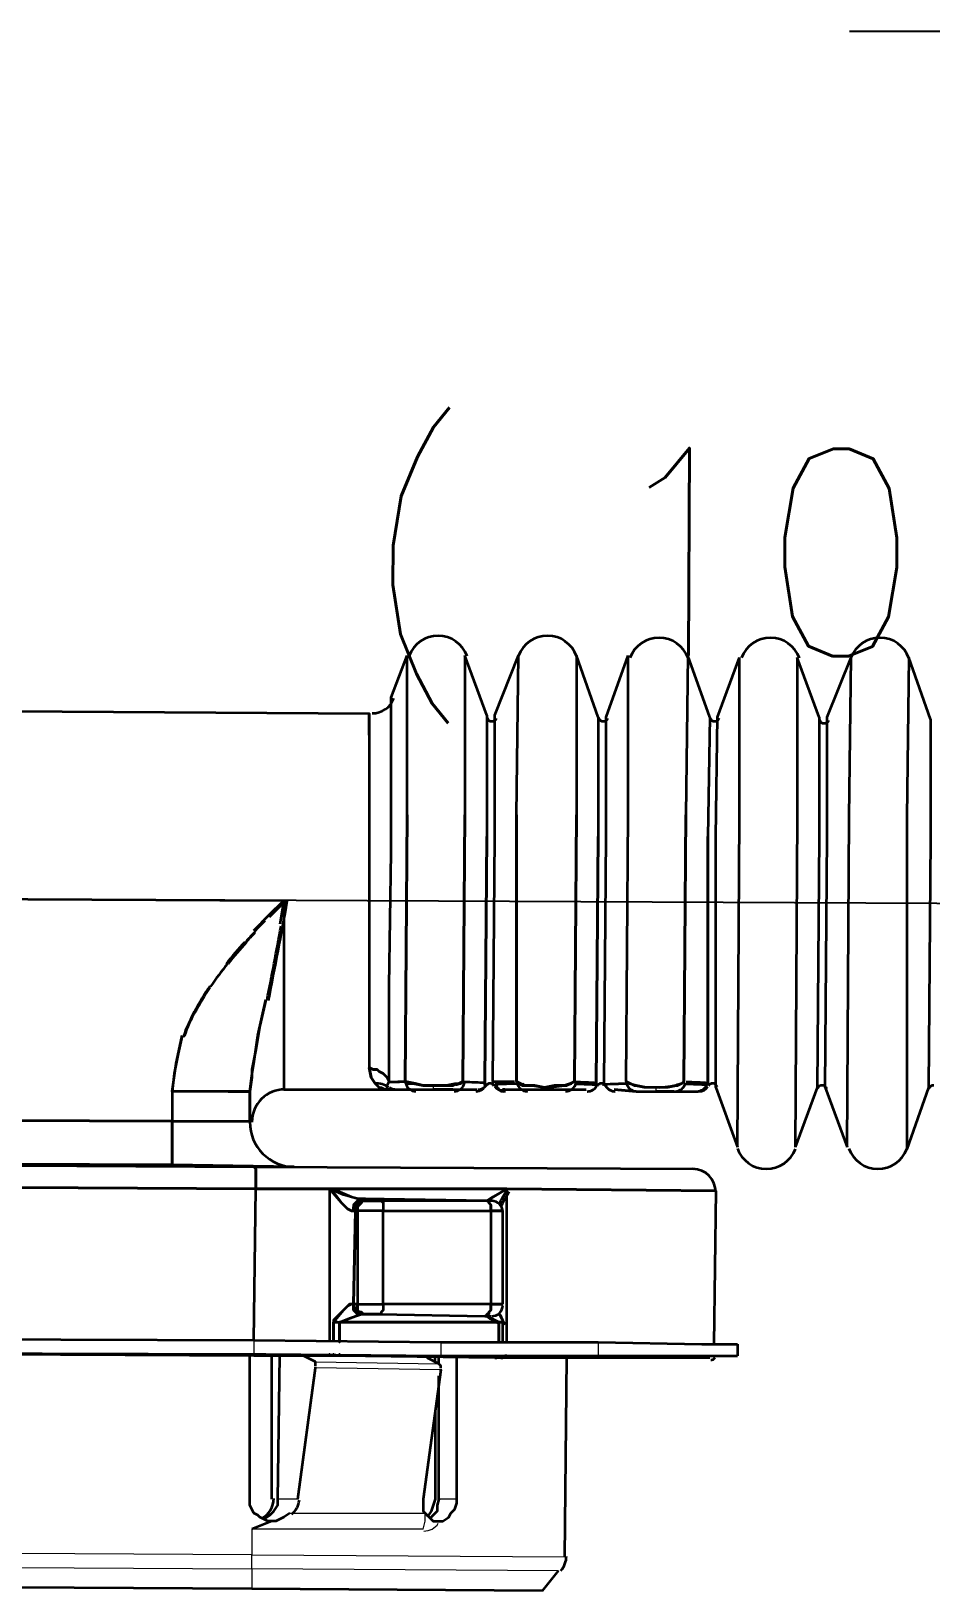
# Model space of a CAD drawing. Header units: inches. Extents: x 47316 to 59086, y 3141 to 11743.
# Drawn here: x 50945.91 to 50967.6, y 4924.05 to 4961.67 of the extents above; entities that cross this region are included whole.
import ezdxf

# ---------------------------------------------------------------- set-up
doc = ezdxf.new("R2010")
doc.units = ezdxf.units.IN
doc.header["$MEASUREMENT"] = 0
doc.layers.add('_BLACK_HOLE', color=7, linetype='Continuous')
doc.layers.add('图层 1', color=7, linetype='Continuous')
doc.styles.get("Standard").update_dxf_attribs({"font": ''})
doc.styles.get('Standard').set_extended_font_data('SimSun')
doc.linetypes.add('_VH_SPACE_TAPE', pattern='A,0.0001,[17,VeSys.shx,S=0.1,R=0,X=0,Y=0],-0.4,[17,VeSys.shx,S=0.1,R=0,X=0,Y=0],-0.4,[17,VeSys.shx,S=0.1,R=0,X=0,Y=0],-0.4,[18,VeSys.shx,S=0.1,R=0,X=0,Y=0],-0.5,[18,VeSys.shx,S=0.1,R=180,X=0.1,Y=0],-0.1,[17,VeSys.shx,S=0.1,R=0,X=0,Y=0],-0.4,[17,VeSys.shx,S=0.1,R=0,X=0,Y=0],-0.4,[17,VeSys.shx,S=0.1,R=0,X=0,Y=0],-0.4', length=3.0001)

msp = doc.modelspace()

# ---------------------------------------------------------------- linework, layer by layer
at = {"lineweight": -2}
msp.add_line((50965.642, 4961.673), (50986.439, 4961.673), dxfattribs=at)
at = {"layer": '_BLACK_HOLE', "linetype": '_VH_SPACE_TAPE', "lineweight": -3, "ltscale": 5}
msp.add_lwpolyline([(50941.817, 4932.08), (50945.428, 4940.74), (50988.36, 4940.538), (50993.046, 4948.912)], dxfattribs=at)
at = {"layer": '图层 1', "color": 7, "lineweight": 35}
for points in [[(50954.592, 4942.434), (50954.592, 4944.546), (50954.592, 4945.602), (50954.976, 4946.61)], [(50954.976, 4942.77), (50954.976, 4946.61)], [(50954.976, 4942.77), (50954.976, 4946.61)], [(50956.368, 4946.61), (50956.368, 4942.77)], [(50956.368, 4946.61), (50956.368, 4942.77)], [(50956.896, 4945.17), (50956.368, 4946.61)], [(50957.088, 4942.242), (50957.088, 4945.17), (50957.664, 4946.61)], [(50957.616, 4942.77), (50957.664, 4946.61)], [(50957.616, 4942.77), (50957.664, 4946.61)], [(50959.056, 4946.61), (50959.056, 4942.77)], [(50959.056, 4946.61), (50959.056, 4942.77)], [(50959.584, 4945.122), (50959.056, 4946.61)], [(50959.776, 4942.242), (50959.776, 4945.122), (50960.304, 4946.61)], [(50960.304, 4942.77), (50960.304, 4946.61)], [(50960.304, 4942.77), (50960.304, 4946.61)], [(50961.744, 4946.61), (50961.696, 4942.77)], [(50961.744, 4946.61), (50961.696, 4942.77)], [(50962.272, 4945.122), (50961.744, 4946.61)], [(50962.464, 4945.122), (50962.992, 4946.562)], [(50962.992, 4942.722), (50962.992, 4946.562)], [(50962.992, 4942.722), (50962.992, 4946.562)], [(50964.384, 4946.562), (50964.384, 4942.722)], [(50964.384, 4946.562), (50964.384, 4942.722)], [(50964.912, 4945.122), (50964.384, 4946.562)], [(50965.104, 4945.122), (50965.68, 4946.562)], [(50965.632, 4942.722), (50965.68, 4946.562)], [(50965.632, 4942.722), (50965.68, 4946.562)], [(50967.072, 4946.562), (50967.024, 4942.722)], [(50967.072, 4946.562), (50967.024, 4942.722)], [(50967.6, 4945.074), (50967.072, 4946.562)], [(50954.544, 4938.642), (50954.592, 4941.858), (50954.592, 4944.546), (50954.592, 4945.602)], [(50945.424, 4945.266), (50954.064, 4945.217)], [(50954.064, 4945.217), (50954.064, 4944.258), (50954.064, 4942.29)], [(50954.064, 4944.69), (50954.064, 4945.217), (50954.064, 4944.258), (50954.064, 4941.762)], [(50956.896, 4945.17), (50956.896, 4942.242)], [(50956.896, 4945.17), (50956.896, 4942.242)], [(50957.088, 4942.242), (50957.088, 4945.17)], [(50959.584, 4945.122), (50959.584, 4942.242)], [(50959.584, 4945.122), (50959.584, 4942.242)], [(50959.776, 4942.242), (50959.776, 4945.122)], [(50962.272, 4945.122), (50962.224, 4942.242)], [(50962.272, 4945.122), (50962.224, 4942.242)], [(50962.416, 4942.242), (50962.464, 4945.122)], [(50962.416, 4942.242), (50962.464, 4945.122)], [(50964.912, 4945.122), (50964.912, 4942.242)], [(50964.912, 4945.122), (50964.912, 4942.242)], [(50965.104, 4942.242), (50965.104, 4945.122)], [(50965.104, 4942.242), (50965.104, 4945.122)], [(50967.6, 4945.074), (50967.6, 4942.194)], [(50967.6, 4945.074), (50967.6, 4942.194)], [(50954.976, 4942.77), (50954.928, 4936.338), (50954.976, 4936.29), (50955.12, 4936.29), (50955.36, 4936.242), (50955.648, 4936.242)], [(50954.928, 4936.338), (50954.976, 4942.77)], [(50955.648, 4936.242), (50955.888, 4936.242), (50956.128, 4936.29), (50956.272, 4936.29), (50956.32, 4936.338), (50956.368, 4942.77)], [(50956.368, 4942.77), (50956.32, 4936.338)], [(50957.616, 4942.77), (50957.616, 4936.338), (50957.664, 4936.29), (50957.76, 4936.242), (50958, 4936.242), (50958.288, 4936.194)], [(50957.616, 4936.338), (50957.616, 4942.77)], [(50958.288, 4936.194), (50958.576, 4936.242), (50958.816, 4936.242), (50958.912, 4936.29), (50959.008, 4936.338), (50959.056, 4942.77)], [(50959.056, 4942.77), (50959.008, 4936.338)], [(50961.648, 4936.338), (50961.6, 4936.29), (50961.504, 4936.242), (50961.264, 4936.194), (50960.976, 4936.194), (50960.688, 4936.194), (50960.448, 4936.242), (50960.352, 4936.29), (50960.256, 4936.338), (50960.304, 4942.77)], [(50960.256, 4936.338), (50960.304, 4942.77)], [(50961.648, 4936.29), (50961.648, 4936.338), (50961.696, 4942.77)], [(50961.696, 4942.77), (50961.648, 4936.338)], [(50962.944, 4934.754), (50962.992, 4942.722)], [(50962.944, 4934.754), (50962.992, 4942.722)], [(50964.384, 4942.722), (50964.336, 4934.754)], [(50964.384, 4942.722), (50964.336, 4934.754)], [(50965.584, 4934.754), (50965.632, 4942.722)], [(50965.584, 4934.754), (50965.632, 4942.722)], [(50967.024, 4942.722), (50967.024, 4934.706)], [(50967.024, 4942.722), (50967.024, 4934.706)], [(50943.696, 4942.338), (50943.36, 4941.81), (50942.736, 4940.754), (50952, 4940.706), (50952, 4936.146)], [(50954.064, 4942.29), (50954.064, 4941.762), (50954.064, 4938.786), (50954.064, 4936.674), (50954.112, 4936.434), (50954.208, 4936.29), (50954.304, 4936.194), (50954.352, 4936.194), (50954.448, 4936.146)], [(50954.544, 4936.338), (50954.544, 4938.642), (50954.592, 4941.858), (50954.592, 4942.434)], [(50956.896, 4942.242), (50956.848, 4936.338)], [(50956.848, 4936.338), (50956.848, 4936.338), (50956.896, 4942.242)], [(50957.04, 4936.338), (50957.088, 4942.242)], [(50957.04, 4936.338), (50957.088, 4942.242)], [(50959.584, 4942.242), (50959.536, 4936.29)], [(50959.536, 4936.29), (50959.536, 4936.29), (50959.584, 4942.242)], [(50959.728, 4936.29), (50959.776, 4942.242)], [(50959.728, 4936.29), (50959.776, 4942.242)], [(50962.224, 4942.242), (50962.224, 4936.29)], [(50962.224, 4936.29), (50962.224, 4936.29), (50962.224, 4942.242)], [(50962.416, 4936.194), (50962.416, 4942.242)], [(50962.416, 4936.194), (50962.416, 4942.242)], [(50964.912, 4942.242), (50964.864, 4936.194)], [(50964.912, 4942.242), (50964.864, 4936.194)], [(50965.056, 4936.194), (50965.104, 4942.242)], [(50965.056, 4936.194), (50965.104, 4942.242)], [(50967.6, 4942.194), (50967.552, 4936.194)], [(50967.6, 4942.194), (50967.552, 4936.194)], [(50954.064, 4941.762), (50954.064, 4938.786)], [(50949.312, 4936.098), (50949.312, 4935.378), (50937.36, 4935.426), (50942.736, 4940.754), (50952, 4940.706), (50951.616, 4940.322), (50951.52, 4940.226)], [(50952, 4940.706), (50952, 4940.706), (50951.904, 4940.13)], [(50952, 4940.706), (50952, 4936.146)], [(50951.616, 4940.322), (50951.52, 4940.226)], [(50954.064, 4938.786), (50954.064, 4936.674), (50954.16, 4936.626), (50954.256, 4936.626), (50954.304, 4936.578), (50954.4, 4936.53), (50954.448, 4936.482), (50954.496, 4936.434), (50954.544, 4936.338), (50954.544, 4938.642)], [(50950.656, 4936.098), (50951.184, 4936.098), (50951.232, 4936.482), (50951.28, 4936.77), (50951.376, 4937.442), (50951.568, 4938.306)], [(50951.568, 4938.306), (50951.424, 4937.682), (50951.328, 4937.106), (50951.232, 4936.626), (50951.232, 4936.434), (50951.184, 4936.098), (50951.184, 4935.378)], [(50950.656, 4936.098), (50949.312, 4936.098), (50949.408, 4936.77), (50949.552, 4937.442)], [(50949.552, 4937.442), (50949.456, 4937.01), (50949.36, 4936.53), (50949.312, 4936.098)], [(50954.448, 4936.146), (50954.496, 4936.146), (50954.496, 4936.194), (50954.496, 4936.242), (50954.544, 4936.338), (50954.496, 4936.434), (50954.448, 4936.482), (50954.4, 4936.53), (50954.304, 4936.578), (50954.256, 4936.626), (50954.16, 4936.626), (50954.064, 4936.674), (50954.112, 4936.434), (50954.208, 4936.29), (50954.304, 4936.194), (50954.352, 4936.146), (50954.448, 4936.146)], [(50954.208, 4936.29), (50954.112, 4936.434), (50954.064, 4936.674)], [(50954.496, 4936.194), (50954.496, 4936.146), (50954.448, 4936.146), (50954.688, 4936.146), (50955.168, 4936.146)], [(50954.496, 4936.194), (50954.496, 4936.242), (50954.544, 4936.338)], [(50956.32, 4936.338), (50956.224, 4936.29), (50956.08, 4936.242), (50955.888, 4936.242), (50955.6, 4936.242), (50955.36, 4936.242), (50955.168, 4936.29), (50954.928, 4936.338)], [(50955.072, 4936.29), (50955.12, 4936.29)], [(50955.696, 4936.242), (50956.08, 4936.242), (50956.176, 4936.29)], [(50956.848, 4936.338), (50956.848, 4936.338)], [(50956.848, 4936.242), (50956.848, 4936.338)], [(50957.04, 4936.338), (50957.232, 4936.338)], [(50957.04, 4936.338), (50957.04, 4936.338)], [(50957.04, 4936.338), (50957.04, 4936.242)], [(50957.232, 4936.338), (50957.568, 4936.338)], [(50957.328, 4936.338), (50957.568, 4936.338)], [(50959.008, 4936.338), (50958.912, 4936.29), (50958.768, 4936.242), (50958.528, 4936.242), (50958.288, 4936.194), (50958.048, 4936.242), (50957.808, 4936.242), (50957.616, 4936.338)], [(50957.76, 4936.29), (50957.808, 4936.242)], [(50958.384, 4936.194), (50958.768, 4936.242), (50958.816, 4936.242)], [(50959.536, 4936.29), (50959.536, 4936.29)], [(50959.536, 4936.242), (50959.536, 4936.29)], [(50959.728, 4936.29), (50959.728, 4936.242)], [(50961.648, 4936.338), (50961.6, 4936.29), (50961.456, 4936.242), (50961.216, 4936.194), (50960.976, 4936.194), (50960.736, 4936.194), (50960.496, 4936.242), (50960.304, 4936.29), (50960.256, 4936.338)], [(50960.256, 4936.338), (50960.256, 4936.338)], [(50960.448, 4936.242), (50960.496, 4936.242)], [(50961.072, 4936.194), (50961.456, 4936.242), (50961.504, 4936.242)], [(50962.224, 4936.29), (50962.224, 4936.29)], [(50962.224, 4936.242), (50962.224, 4936.29)], [(50962.416, 4936.194), (50962.944, 4934.754)], [(50964.864, 4936.194), (50964.336, 4934.754)], [(50965.056, 4936.194), (50965.584, 4934.754)], [(50967.552, 4936.194), (50967.024, 4934.706)], [(50950.656, 4936.098), (50949.312, 4936.098), (50949.312, 4935.378), (50951.184, 4935.378), (50951.184, 4936.098), (50950.656, 4936.098)], [(50951.184, 4935.378), (50951.184, 4936.098)], [(50952, 4936.146), (50954.448, 4936.146)], [(50954.448, 4936.146), (50954.688, 4936.146), (50955.168, 4936.146), (50956.08, 4936.146), (50956.608, 4936.146)], [(50955.168, 4936.146), (50955.312, 4936.146), (50955.6, 4936.146)], [(50956.08, 4936.146), (50956.08, 4936.146), (50955.936, 4936.146), (50955.6, 4936.146)], [(50956.08, 4936.146), (50956.608, 4936.146)], [(50956.608, 4936.146), (50956.656, 4936.146)], [(50956.608, 4936.146), (50956.656, 4936.146)], [(50957.328, 4936.146), (50957.856, 4936.146)], [(50957.856, 4936.146), (50958, 4936.146), (50958.288, 4936.146)], [(50958.288, 4936.146), (50958.576, 4936.146), (50958.72, 4936.146), (50958.768, 4936.146)], [(50958.768, 4936.146), (50959.296, 4936.146)], [(50959.296, 4936.146), (50959.296, 4936.146)], [(50959.296, 4936.146), (50959.296, 4936.146)], [(50959.968, 4936.146), (50960.496, 4936.098)], [(50960.496, 4936.098), (50959.968, 4936.146)], [(50960.496, 4936.098), (50960.688, 4936.098), (50960.976, 4936.098)], [(50960.496, 4936.098), (50961.408, 4936.098), (50961.936, 4936.098), (50961.984, 4936.098)], [(50961.408, 4936.098), (50961.408, 4936.098), (50961.264, 4936.098), (50960.976, 4936.098)], [(50961.408, 4936.098), (50961.936, 4936.098)], [(50961.936, 4936.098), (50961.984, 4936.098)], [(50949.312, 4934.994), (50949.312, 4934.322), (50937.36, 4934.37), (50937.36, 4935.042), (50937.36, 4935.426), (50949.312, 4935.378), (50949.312, 4934.994)], [(50952.24, 4934.274), (50949.312, 4934.322), (50949.312, 4935.378), (50951.184, 4935.378)], [(50923.392, 4934.417), (50934.192, 4934.37), (50951.28, 4934.274), (50961.888, 4934.226)], [(50951.328, 4933.938), (50951.328, 4933.842), (50951.328, 4933.746), (50934.192, 4933.842), (50934.192, 4933.938), (50934.192, 4934.034), (50934.192, 4934.13), (50934.192, 4934.178), (50934.192, 4934.274), (50934.192, 4934.322), (50934.192, 4934.37), (50951.28, 4934.274), (50951.328, 4934.226), (50951.328, 4934.178), (50951.328, 4934.13), (50951.328, 4934.034), (50951.328, 4933.938)], [(50962.416, 4933.698), (50957.376, 4933.746), (50953.104, 4933.746), (50951.328, 4933.746), (50951.328, 4933.89), (50951.328, 4933.986), (50951.328, 4934.082), (50951.328, 4934.13), (50951.328, 4934.226), (50951.28, 4934.274), (50961.888, 4934.226)], [(50952.24, 4934.274), (50952.24, 4934.274)], [(50934.192, 4930.146), (50934.192, 4933.842), (50951.328, 4933.746)], [(50951.28, 4930.098), (50951.328, 4933.746), (50953.104, 4933.746)], [(50951.28, 4930.098), (50951.328, 4933.746)], [(50953.104, 4933.746), (50953.104, 4930.05)], [(50953.248, 4933.602), (50953.104, 4933.746), (50953.104, 4930.05)], [(50953.104, 4933.746), (50957.376, 4933.746), (50957.136, 4933.602), (50956.896, 4933.458), (50953.92, 4933.506), (50953.776, 4933.506), (50953.44, 4933.602), (50953.104, 4933.746)], [(50953.248, 4933.602), (50953.392, 4933.41), (50953.536, 4933.266), (50953.632, 4933.217), (50953.68, 4933.217), (50953.728, 4933.217), (50953.68, 4930.962), (50953.632, 4930.962), (50953.584, 4930.962), (50953.44, 4930.817), (50953.2, 4930.578), (50953.2, 4930.53), (50953.2, 4930.05)], [(50957.376, 4933.746), (50957.04, 4933.554), (50956.896, 4933.458), (50956.944, 4933.458), (50956.992, 4933.458)], [(50957.376, 4930.05), (50957.376, 4933.746), (50962.416, 4933.698), (50962.368, 4930.002)], [(50957.376, 4930.05), (50957.376, 4933.746)], [(50953.776, 4933.217), (50953.776, 4930.962), (50953.68, 4930.962), (50953.728, 4933.217), (50953.776, 4933.217)], [(50953.776, 4933.217), (50953.776, 4930.962), (50954.256, 4930.962), (50954.4, 4930.962), (50954.4, 4933.217), (50954.256, 4933.217), (50953.776, 4933.217)], [(50957.04, 4933.458), (50956.896, 4933.458), (50954.352, 4933.458), (50954.016, 4933.458), (50953.968, 4933.506), (50953.92, 4933.506)], [(50954.4, 4933.217), (50956.992, 4933.217), (50956.992, 4930.962), (50954.4, 4930.962), (50954.4, 4933.217)], [(50957.04, 4933.458), (50956.896, 4933.458), (50956.944, 4933.458), (50956.944, 4933.41), (50956.992, 4933.362), (50956.992, 4933.314), (50956.992, 4933.266), (50956.992, 4933.217), (50957.28, 4933.217)], [(50957.28, 4930.962), (50957.28, 4933.217), (50956.992, 4933.217), (50956.992, 4930.962), (50957.28, 4930.962)], [(50953.68, 4930.962), (50953.632, 4930.962), (50953.536, 4930.914), (50953.44, 4930.817), (50953.2, 4930.53), (50953.344, 4930.53), (50953.728, 4930.674), (50953.872, 4930.722), (50953.824, 4930.722), (50953.776, 4930.722), (50953.728, 4930.77), (50953.728, 4930.817), (50953.68, 4930.817), (50953.68, 4930.866), (50953.68, 4930.914), (50953.68, 4930.962)], [(50957.28, 4930.962), (50956.992, 4930.962), (50956.992, 4930.914), (50956.992, 4930.866), (50956.992, 4930.817), (50956.944, 4930.77), (50956.944, 4930.722), (50956.896, 4930.722), (50956.896, 4930.674), (50956.848, 4930.674), (50956.992, 4930.674)], [(50953.2, 4930.53), (50953.296, 4930.53)], [(50953.2, 4930.53), (50953.2, 4930.53)], [(50953.2, 4930.53), (50953.2, 4930.53)], [(50953.2, 4930.05), (50953.2, 4930.53), (50953.344, 4930.53)], [(50953.2, 4930.53), (50953.248, 4930.53)], [(50953.2, 4930.53), (50953.2, 4930.53)], [(50953.296, 4930.53), (50953.2, 4930.53)], [(50957.184, 4930.53), (50953.344, 4930.53), (50953.584, 4930.626), (50953.728, 4930.674), (50953.824, 4930.722), (50953.872, 4930.722)], [(50953.872, 4930.722), (50953.968, 4930.722), (50954.016, 4930.722), (50954.304, 4930.722), (50956.848, 4930.674), (50956.992, 4930.674)], [(50957.28, 4930.53), (50957.184, 4930.53), (50956.896, 4930.674)], [(50957.184, 4930.53), (50957.28, 4930.53)], [(50957.184, 4930.53), (50957.28, 4930.53)], [(50957.184, 4930.53), (50957.28, 4930.53)], [(50957.184, 4930.53), (50957.28, 4930.53)], [(50957.28, 4930.53), (50957.184, 4930.53)], [(50957.28, 4930.53), (50957.184, 4930.53)], [(50957.28, 4930.05), (50957.28, 4930.53)], [(50957.28, 4930.05), (50957.28, 4930.53)], [(50932.656, 4930.146), (50934.96, 4930.146), (50935.392, 4930.146), (50937.312, 4930.146), (50951.28, 4930.098)], [(50922.288, 4929.906), (50922.384, 4929.906), (50922.864, 4929.906), (50922.912, 4929.906), (50925.024, 4929.906), (50932.512, 4929.858), (50932.656, 4929.858), (50932.848, 4929.858), (50935.392, 4929.858), (50935.968, 4929.81), (50951.28, 4929.762)], [(50962.272, 4929.666), (50957.328, 4929.666), (50957.232, 4929.666), (50957.088, 4929.666), (50953.344, 4929.714), (50953.2, 4929.714), (50953.104, 4929.714), (50951.28, 4929.714), (50934.192, 4929.81), (50932.608, 4929.81), (50932.512, 4929.81), (50932.32, 4929.81), (50928.528, 4929.81), (50928.384, 4929.81), (50928.288, 4929.81), (50922.96, 4929.858)], [(50951.28, 4929.762), (50951.28, 4929.714), (50934.192, 4929.81)], [(50951.28, 4930.098), (50955.792, 4930.05), (50959.584, 4930.05)], [(50959.584, 4930.05), (50962.08, 4930.002), (50962.944, 4930.002)], [(50962.944, 4930.002), (50962.944, 4929.714)], [(50951.184, 4926.306), (50951.184, 4929.714)], [(50951.28, 4929.762), (50951.568, 4929.762), (50955.792, 4929.714), (50959.584, 4929.714), (50962.08, 4929.714), (50962.896, 4929.714), (50962.944, 4929.714)], [(50951.28, 4929.762), (50951.28, 4929.714)], [(50951.52, 4925.778), (50951.664, 4925.874), (50951.76, 4925.97), (50951.856, 4926.114), (50951.856, 4926.258), (50951.904, 4929.714)], [(50951.712, 4926.258), (50951.712, 4929.714)], [(50952.336, 4926.258), (50952.768, 4929.426)], [(50952.768, 4929.474), (50952.768, 4929.522), (50952.768, 4929.57), (50952.48, 4929.714)], [(50955.792, 4929.426), (50955.792, 4929.474), (50955.744, 4929.522), (50955.456, 4929.666)], [(50955.648, 4929.57), (50955.648, 4929.666)], [(50955.744, 4929.522), (50955.744, 4929.666)], [(50956.176, 4926.258), (50956.176, 4929.666)], [(50958.816, 4929.666), (50958.768, 4924.866)], [(50955.792, 4929.378), (50955.36, 4926.258), (50955.36, 4926.162), (50955.36, 4926.066), (50955.36, 4925.97), (50955.408, 4925.922), (50955.504, 4925.826), (50955.6, 4925.73), (50955.744, 4925.73), (50955.84, 4925.73), (50955.984, 4925.826), (50956.032, 4925.922), (50956.128, 4926.017), (50956.176, 4926.162), (50956.176, 4926.258)], [(50955.744, 4926.258), (50955.744, 4929.234)], [(50955.648, 4928.417), (50955.648, 4926.258), (50955.6, 4926.114), (50955.552, 4925.97), (50955.456, 4925.826)], [(50952.144, 4925.922), (50952, 4925.826), (50951.808, 4925.73), (50951.712, 4925.73), (50951.616, 4925.73), (50951.52, 4925.778), (50951.424, 4925.826), (50951.376, 4925.874), (50951.28, 4925.922), (50951.232, 4926.017), (50951.184, 4926.114), (50951.184, 4926.21), (50951.184, 4926.306)], [(50955.744, 4926.258), (50955.696, 4926.114), (50955.696, 4925.97), (50955.6, 4925.874), (50955.504, 4925.778)], [(50951.712, 4925.73), (50951.232, 4925.538)], [(50958.24, 4924.05), (50958.624, 4924.53)], [(50958.24, 4924.05), (50951.232, 4924.098), (50934.096, 4924.194), (50926.944, 4924.194)]]:
    msp.add_lwpolyline(points, dxfattribs=at)
at = {"layer": '图层 1', "color": 7, "lineweight": 13}
for points in [[(50955.6, 4936.242), (50955.6, 4936.146)], [(50958.288, 4936.194), (50958.288, 4936.146)], [(50960.976, 4936.194), (50960.976, 4936.098)], [(50951.28, 4930.098), (50951.28, 4929.762)], [(50955.792, 4930.05), (50955.792, 4929.714)], [(50959.584, 4930.05), (50959.584, 4929.714)], [(50952.768, 4929.57), (50955.744, 4929.522)], [(50955.792, 4929.378), (50952.768, 4929.426)], [(50952.336, 4926.258), (50951.856, 4926.258)], [(50956.176, 4926.258), (50955.744, 4926.258)], [(50952.144, 4925.922), (50955.408, 4925.922)], [(50955.36, 4925.538), (50955.408, 4925.73), (50955.408, 4925.922)], [(50955.36, 4925.538), (50951.232, 4925.538), (50951.232, 4924.914), (50958.768, 4924.866)], [(50951.232, 4924.914), (50934.144, 4925.01)], [(50958.624, 4924.53), (50951.232, 4924.578), (50951.232, 4924.674), (50951.232, 4924.722), (50951.232, 4924.817), (50951.232, 4924.914)], [(50934.096, 4924.674), (50951.232, 4924.578), (50951.232, 4924.098)]]:
    msp.add_lwpolyline(points, dxfattribs=at)
at = {"layer": '图层 1', "color": 7, "lineweight": 35}
for points in [[(50955.724, 4947.09), (50955.411, 4947.091), (50955.13, 4946.897), (50955.022, 4946.603)], [(50956.421, 4946.596), (50956.315, 4946.891), (50956.037, 4947.088), (50955.724, 4947.09)], [(50958.364, 4947.09), (50958.051, 4947.091), (50957.77, 4946.897), (50957.662, 4946.603)], [(50959.061, 4946.596), (50958.956, 4946.891), (50958.677, 4947.088), (50958.364, 4947.09)], [(50961.052, 4947.042), (50960.739, 4947.043), (50960.458, 4946.849), (50960.35, 4946.555)], [(50961.749, 4946.548), (50961.644, 4946.842), (50961.365, 4947.04), (50961.052, 4947.042)], [(50963.74, 4947.042), (50963.427, 4947.043), (50963.146, 4946.849), (50963.038, 4946.555)], [(50964.437, 4946.548), (50964.331, 4946.842), (50964.053, 4947.04), (50963.74, 4947.042)], [(50966.38, 4947.042), (50966.067, 4947.043), (50965.786, 4946.849), (50965.678, 4946.555)], [(50967.077, 4946.548), (50966.972, 4946.842), (50966.693, 4947.04), (50966.38, 4947.042)], [(50954.133, 4945.218), (50954.366, 4945.217), (50954.574, 4945.361), (50954.654, 4945.579)], [(50956.903, 4945.105), (50956.92, 4945.058), (50956.965, 4945.026), (50957.015, 4945.026)], [(50957.015, 4945.026), (50957.066, 4945.025), (50957.111, 4945.057), (50957.129, 4945.104)], [(50959.591, 4945.105), (50959.608, 4945.058), (50959.653, 4945.026), (50959.703, 4945.026)], [(50959.703, 4945.026), (50959.754, 4945.025), (50959.799, 4945.057), (50959.817, 4945.104)], [(50962.279, 4945.105), (50962.296, 4945.058), (50962.341, 4945.026), (50962.391, 4945.026)], [(50962.391, 4945.026), (50962.442, 4945.025), (50962.487, 4945.057), (50962.505, 4945.104)], [(50964.919, 4945.057), (50964.936, 4945.01), (50964.981, 4944.978), (50965.031, 4944.978)], [(50965.031, 4944.978), (50965.082, 4944.978), (50965.127, 4945.009), (50965.145, 4945.056)], [(50951.632, 4938.291), (50951.789, 4939.089), (50951.94, 4939.889), (50952.086, 4940.69)], [(50952.039, 4940.69), (50951.908, 4940.56), (50951.778, 4940.431), (50951.648, 4940.301)], [(50951.305, 4939.942), (50951.23, 4939.864), (50951.156, 4939.785), (50951.083, 4939.705)], [(50951.307, 4939.93), (50951.232, 4939.851), (50951.158, 4939.773), (50951.085, 4939.692)], [(50951.524, 4940.233), (50951.439, 4940.146), (50951.355, 4940.059), (50951.271, 4939.971)], [(50951.545, 4940.213), (50951.46, 4940.127), (50951.376, 4940.041), (50951.292, 4939.953)], [(50951.598, 4938.3), (50951.715, 4938.895), (50951.828, 4939.49), (50951.938, 4940.086)], [(50951.059, 4939.694), (50950.904, 4939.525), (50950.754, 4939.351), (50950.609, 4939.173)], [(50951.106, 4939.695), (50950.951, 4939.527), (50950.801, 4939.353), (50950.657, 4939.176)], [(50950.644, 4939.176), (50950.499, 4938.998), (50950.363, 4938.814), (50950.235, 4938.624)], [(50950.644, 4939.176), (50950.499, 4938.998), (50950.363, 4938.814), (50950.235, 4938.624)], [(50950.18, 4938.57), (50949.96, 4938.241), (50949.774, 4937.89), (50949.626, 4937.523)], [(50950.217, 4938.635), (50950.085, 4938.44), (50949.964, 4938.237), (50949.856, 4938.028)], [(50950.22, 4938.607), (50950.089, 4938.412), (50949.969, 4938.21), (50949.86, 4938.001)], [(50949.867, 4938.044), (50949.764, 4937.846), (50949.674, 4937.642), (50949.598, 4937.432)], [(50949.844, 4938.017), (50949.741, 4937.82), (50949.651, 4937.616), (50949.575, 4937.407)], [(50954.529, 4936.193), (50954.434, 4936.262), (50954.318, 4936.296), (50954.201, 4936.289)], [(50954.529, 4936.193), (50954.434, 4936.262), (50954.318, 4936.296), (50954.201, 4936.289)], [(50954.549, 4936.202), (50954.596, 4936.166), (50954.652, 4936.146), (50954.711, 4936.146)], [(50954.549, 4936.202), (50954.596, 4936.166), (50954.652, 4936.146), (50954.711, 4936.146)], [(50954.911, 4936.328), (50954.793, 4936.325), (50954.675, 4936.321), (50954.557, 4936.316)], [(50954.931, 4936.329), (50954.809, 4936.326), (50954.687, 4936.322), (50954.565, 4936.317)], [(50954.97, 4936.328), (50954.848, 4936.325), (50954.726, 4936.321), (50954.603, 4936.316)], [(50954.935, 4936.302), (50954.962, 4936.184), (50955.067, 4936.1), (50955.188, 4936.098)], [(50954.935, 4936.302), (50954.962, 4936.184), (50955.067, 4936.1), (50955.188, 4936.098)], [(50956.106, 4936.098), (50956.227, 4936.098), (50956.332, 4936.182), (50956.361, 4936.3)], [(50956.106, 4936.098), (50956.227, 4936.098), (50956.332, 4936.182), (50956.361, 4936.3)], [(50956.147, 4936.26), (50956.182, 4936.268), (50956.218, 4936.277), (50956.252, 4936.289)], [(50956.864, 4936.298), (50956.687, 4936.309), (50956.51, 4936.317), (50956.332, 4936.323)], [(50956.885, 4936.297), (50956.708, 4936.307), (50956.531, 4936.316), (50956.354, 4936.322)], [(50956.631, 4936.098), (50956.743, 4936.097), (50956.843, 4936.167), (50956.881, 4936.272)], [(50956.631, 4936.098), (50956.743, 4936.097), (50956.843, 4936.167), (50956.881, 4936.272)], [(50956.679, 4936.146), (50956.77, 4936.146), (50956.854, 4936.191), (50956.902, 4936.267)], [(50956.969, 4936.29), (50956.927, 4936.29), (50956.889, 4936.269), (50956.867, 4936.234)], [(50956.901, 4936.287), (50956.903, 4936.27), (50956.906, 4936.253), (50956.91, 4936.237)], [(50957.07, 4936.233), (50957.048, 4936.268), (50957.01, 4936.289), (50956.969, 4936.29)], [(50957.072, 4936.231), (50957.076, 4936.248), (50957.08, 4936.265), (50957.082, 4936.282)], [(50957.08, 4936.221), (50957.128, 4936.145), (50957.212, 4936.098), (50957.302, 4936.098)], [(50957.63, 4936.282), (50957.452, 4936.278), (50957.275, 4936.271), (50957.098, 4936.262)], [(50957.635, 4936.282), (50957.457, 4936.277), (50957.279, 4936.27), (50957.101, 4936.262)], [(50957.103, 4936.275), (50957.14, 4936.169), (50957.239, 4936.098), (50957.351, 4936.098)], [(50957.103, 4936.275), (50957.14, 4936.169), (50957.239, 4936.098), (50957.351, 4936.098)], [(50957.623, 4936.302), (50957.65, 4936.184), (50957.755, 4936.1), (50957.876, 4936.098)], [(50957.623, 4936.302), (50957.65, 4936.184), (50957.755, 4936.1), (50957.876, 4936.098)], [(50958.794, 4936.098), (50958.915, 4936.098), (50959.02, 4936.182), (50959.049, 4936.3)], [(50958.794, 4936.098), (50958.915, 4936.098), (50959.02, 4936.182), (50959.049, 4936.3)], [(50958.835, 4936.26), (50958.87, 4936.268), (50958.906, 4936.277), (50958.94, 4936.289)], [(50959.553, 4936.298), (50959.375, 4936.309), (50959.198, 4936.317), (50959.02, 4936.323)], [(50959.573, 4936.249), (50959.396, 4936.259), (50959.219, 4936.267), (50959.042, 4936.274)], [(50959.319, 4936.098), (50959.431, 4936.097), (50959.531, 4936.167), (50959.569, 4936.272)], [(50959.319, 4936.098), (50959.431, 4936.097), (50959.531, 4936.167), (50959.569, 4936.272)], [(50959.319, 4936.098), (50959.41, 4936.098), (50959.494, 4936.143), (50959.542, 4936.219)], [(50959.657, 4936.29), (50959.615, 4936.29), (50959.577, 4936.269), (50959.555, 4936.234)], [(50959.589, 4936.287), (50959.591, 4936.27), (50959.595, 4936.253), (50959.598, 4936.237)], [(50959.758, 4936.233), (50959.736, 4936.268), (50959.698, 4936.289), (50959.657, 4936.29)], [(50959.712, 4936.231), (50959.716, 4936.248), (50959.72, 4936.265), (50959.722, 4936.282)], [(50960.27, 4936.282), (50960.093, 4936.277), (50959.916, 4936.27), (50959.739, 4936.262)], [(50960.273, 4936.282), (50960.095, 4936.278), (50959.918, 4936.271), (50959.74, 4936.262)], [(50959.743, 4936.275), (50959.78, 4936.169), (50959.879, 4936.098), (50959.991, 4936.098)], [(50959.743, 4936.275), (50959.78, 4936.169), (50959.879, 4936.098), (50959.991, 4936.098)], [(50960.264, 4936.281), (50960.091, 4936.276), (50959.919, 4936.27), (50959.746, 4936.262)], [(50959.768, 4936.221), (50959.816, 4936.145), (50959.9, 4936.098), (50959.99, 4936.098)], [(50960.263, 4936.302), (50960.29, 4936.184), (50960.395, 4936.1), (50960.516, 4936.098)], [(50960.263, 4936.302), (50960.29, 4936.184), (50960.395, 4936.1), (50960.516, 4936.098)], [(50961.434, 4936.098), (50961.555, 4936.098), (50961.66, 4936.182), (50961.689, 4936.3)], [(50961.434, 4936.098), (50961.555, 4936.098), (50961.66, 4936.182), (50961.689, 4936.3)], [(50961.475, 4936.26), (50961.51, 4936.268), (50961.546, 4936.277), (50961.58, 4936.289)], [(50962.213, 4936.249), (50962.036, 4936.259), (50961.859, 4936.267), (50961.682, 4936.274)], [(50962.24, 4936.298), (50962.063, 4936.309), (50961.886, 4936.317), (50961.708, 4936.323)], [(50961.959, 4936.098), (50962.071, 4936.097), (50962.171, 4936.167), (50962.208, 4936.272)], [(50961.959, 4936.098), (50962.071, 4936.097), (50962.171, 4936.167), (50962.208, 4936.272)], [(50962.007, 4936.098), (50962.098, 4936.098), (50962.182, 4936.143), (50962.23, 4936.219)], [(50962.229, 4936.287), (50962.231, 4936.27), (50962.235, 4936.253), (50962.239, 4936.237)], [(50962.345, 4936.29), (50962.303, 4936.29), (50962.265, 4936.269), (50962.243, 4936.234)], [(50962.457, 4936.21), (50962.44, 4936.258), (50962.395, 4936.289), (50962.345, 4936.29)], [(50964.985, 4936.242), (50964.934, 4936.242), (50964.889, 4936.21), (50964.871, 4936.163)], [(50965.097, 4936.162), (50965.08, 4936.21), (50965.035, 4936.241), (50964.985, 4936.242)], [(50967.673, 4936.242), (50967.622, 4936.242), (50967.577, 4936.21), (50967.559, 4936.163)], [(50952.028, 4936.146), (50951.591, 4936.148), (50951.234, 4935.795), (50951.232, 4935.358)], [(50951.184, 4935.359), (50951.181, 4934.763), (50951.662, 4934.277), (50952.259, 4934.274)], [(50951.184, 4935.359), (50951.181, 4934.763), (50951.662, 4934.277), (50952.259, 4934.274)], [(50951.184, 4935.359), (50951.181, 4934.763), (50951.662, 4934.277), (50952.259, 4934.274)], [(50962.939, 4934.719), (50963.045, 4934.425), (50963.323, 4934.227), (50963.636, 4934.226)], [(50963.636, 4934.226), (50963.949, 4934.224), (50964.23, 4934.419), (50964.338, 4934.712)], [(50965.627, 4934.719), (50965.733, 4934.425), (50966.011, 4934.227), (50966.324, 4934.226)], [(50966.324, 4934.226), (50966.637, 4934.224), (50966.918, 4934.419), (50967.026, 4934.712)], [(50962.416, 4933.671), (50962.418, 4933.976), (50962.172, 4934.224), (50961.867, 4934.226)], [(50957.389, 4933.725), (50957.317, 4933.619), (50957.254, 4933.506), (50957.201, 4933.389)], [(50957.437, 4933.678), (50957.365, 4933.572), (50957.303, 4933.46), (50957.25, 4933.344)], [(50957.28, 4933.192), (50957.281, 4933.338), (50957.163, 4933.457), (50957.017, 4933.458)], [(50957.015, 4930.674), (50957.161, 4930.673), (50957.279, 4930.791), (50957.28, 4930.936)], [(50956.904, 4930.664), (50956.995, 4930.607), (50957.088, 4930.553), (50957.182, 4930.502)], [(50957.202, 4930.727), (50957.237, 4930.647), (50957.276, 4930.569), (50957.321, 4930.494)], [(50957.218, 4930.707), (50957.253, 4930.627), (50957.293, 4930.55), (50957.338, 4930.475)], [(50952.766, 4929.415), (50952.767, 4929.426), (50952.768, 4929.437), (50952.768, 4929.449)], [(50955.79, 4929.367), (50955.791, 4929.378), (50955.792, 4929.389), (50955.792, 4929.401)], [(50962.296, 4929.618), (50962.339, 4929.617), (50962.378, 4929.64), (50962.4, 4929.678)], [(50951.473, 4925.797), (50951.648, 4925.893), (50951.758, 4926.076), (50951.76, 4926.276)], [(50952.193, 4925.891), (50952.292, 4925.983), (50952.357, 4926.106), (50952.377, 4926.239)], [(50958.686, 4924.534), (50958.77, 4924.633), (50958.815, 4924.758), (50958.816, 4924.887)]]:
    msp.add_open_spline(points, degree=3, dxfattribs=at)
for points, knots in [([(50954.448, 4936.146), (50954.448, 4936.146), (50954.496, 4936.146), (50954.496, 4936.146), (50954.496, 4936.146), (50954.496, 4936.194), (50954.496, 4936.194), (50954.496, 4936.194), (50954.496, 4936.146), (50954.496, 4936.146), (50954.496, 4936.146), (50954.448, 4936.146), (50954.448, 4936.146)], [0, 0, 0, 0, 1, 1, 1, 2, 2, 2, 3, 3, 3, 4, 4, 4, 4]), ([(50957.328, 4936.146), (50957.328, 4936.146), (50957.28, 4936.146), (50957.28, 4936.146), (50957.28, 4936.146), (50957.328, 4936.146), (50957.328, 4936.146), (50957.328, 4936.146), (50957.856, 4936.146), (50957.856, 4936.146), (50957.856, 4936.146), (50958.768, 4936.146), (50958.768, 4936.146), (50958.768, 4936.146), (50959.296, 4936.146), (50959.296, 4936.146)], [0, 0, 0, 0, 1, 1, 1, 2, 2, 2, 3, 3, 3, 4, 4, 4, 5, 5, 5, 5]), ([(50953.728, 4933.217), (50953.728, 4933.217), (50953.728, 4933.266), (50953.728, 4933.266), (50953.728, 4933.266), (50953.728, 4933.314), (50953.728, 4933.314), (50953.728, 4933.314), (50953.776, 4933.362), (50953.776, 4933.362), (50953.776, 4933.362), (50953.776, 4933.41), (50953.776, 4933.41), (50953.776, 4933.41), (50953.824, 4933.458), (50953.824, 4933.458), (50953.824, 4933.458), (50953.872, 4933.458), (50953.872, 4933.458), (50953.872, 4933.458), (50953.92, 4933.458), (50953.92, 4933.458), (50953.92, 4933.458), (50953.968, 4933.506), (50953.968, 4933.506), (50953.968, 4933.506), (50953.92, 4933.506), (50953.92, 4933.506), (50953.92, 4933.506), (50953.824, 4933.506), (50953.824, 4933.506), (50953.824, 4933.506), (50953.632, 4933.554), (50953.632, 4933.554), (50953.632, 4933.554), (50953.296, 4933.698), (50953.296, 4933.698), (50953.296, 4933.698), (50953.104, 4933.746), (50953.104, 4933.746), (50953.104, 4933.746), (50953.392, 4933.41), (50953.392, 4933.41), (50953.392, 4933.41), (50953.536, 4933.266), (50953.536, 4933.266), (50953.536, 4933.266), (50953.632, 4933.217), (50953.632, 4933.217), (50953.632, 4933.217), (50953.68, 4933.217), (50953.68, 4933.217), (50953.68, 4933.217), (50953.68, 4933.266), (50953.68, 4933.266), (50953.68, 4933.266), (50953.68, 4933.314), (50953.68, 4933.314), (50953.68, 4933.314), (50953.68, 4933.362), (50953.68, 4933.362), (50953.68, 4933.362), (50953.728, 4933.41), (50953.728, 4933.41), (50953.728, 4933.41), (50953.776, 4933.458), (50953.776, 4933.458), (50953.776, 4933.458), (50953.824, 4933.458), (50953.824, 4933.458), (50953.824, 4933.458), (50953.872, 4933.458), (50953.872, 4933.458), (50953.872, 4933.458), (50953.92, 4933.506), (50953.92, 4933.506), (50953.92, 4933.506), (50953.872, 4933.458), (50953.872, 4933.458), (50953.872, 4933.458), (50953.824, 4933.458), (50953.824, 4933.458), (50953.824, 4933.458), (50953.776, 4933.458), (50953.776, 4933.458), (50953.776, 4933.458), (50953.728, 4933.41), (50953.728, 4933.41), (50953.728, 4933.41), (50953.728, 4933.362), (50953.728, 4933.362), (50953.728, 4933.362), (50953.68, 4933.314), (50953.68, 4933.314), (50953.68, 4933.314), (50953.68, 4933.266), (50953.68, 4933.266), (50953.68, 4933.266), (50953.68, 4933.217), (50953.68, 4933.217), (50953.68, 4933.217), (50953.728, 4933.217), (50953.728, 4933.217)], [0, 0, 0, 0, 1, 1, 1, 2, 2, 2, 3, 3, 3, 4, 4, 4, 5, 5, 5, 6, 6, 6, 7, 7, 7, 8, 8, 8, 9, 9, 9, 10, 10, 10, 11, 11, 11, 12, 12, 12, 13, 13, 13, 14, 14, 14, 15, 15, 15, 16, 16, 16, 17, 17, 17, 18, 18, 18, 19, 19, 19, 20, 20, 20, 21, 21, 21, 22, 22, 22, 23, 23, 23, 24, 24, 24, 25, 25, 25, 26, 26, 26, 27, 27, 27, 28, 28, 28, 29, 29, 29, 30, 30, 30, 31, 31, 31, 32, 32, 32, 33, 33, 33, 34, 34, 34, 34]), ([(50954.4, 4933.217), (50954.4, 4933.217), (50954.4, 4933.266), (50954.4, 4933.266), (50954.4, 4933.266), (50954.4, 4933.314), (50954.4, 4933.314), (50954.4, 4933.314), (50954.4, 4933.362), (50954.4, 4933.362), (50954.4, 4933.362), (50954.4, 4933.41), (50954.4, 4933.41), (50954.4, 4933.41), (50954.4, 4933.458), (50954.4, 4933.458), (50954.4, 4933.458), (50954.352, 4933.458), (50954.352, 4933.458), (50954.352, 4933.458), (50954.016, 4933.458), (50954.016, 4933.458), (50954.016, 4933.458), (50953.968, 4933.506), (50953.968, 4933.506), (50953.968, 4933.506), (50953.92, 4933.458), (50953.92, 4933.458), (50953.92, 4933.458), (50953.872, 4933.458), (50953.872, 4933.458), (50953.872, 4933.458), (50953.824, 4933.458), (50953.824, 4933.458), (50953.824, 4933.458), (50953.776, 4933.41), (50953.776, 4933.41), (50953.776, 4933.41), (50953.776, 4933.362), (50953.776, 4933.362), (50953.776, 4933.362), (50953.728, 4933.362), (50953.728, 4933.362), (50953.728, 4933.362), (50953.728, 4933.314), (50953.728, 4933.314), (50953.728, 4933.314), (50953.728, 4933.266), (50953.728, 4933.266), (50953.728, 4933.266), (50953.728, 4933.217), (50953.728, 4933.217), (50953.728, 4933.217), (50953.776, 4933.217), (50953.776, 4933.217), (50953.776, 4933.217), (50953.776, 4933.266), (50953.776, 4933.266), (50953.776, 4933.266), (50953.776, 4933.314), (50953.776, 4933.314), (50953.776, 4933.314), (50953.824, 4933.362), (50953.824, 4933.362), (50953.824, 4933.362), (50953.872, 4933.41), (50953.872, 4933.41), (50953.872, 4933.41), (50953.872, 4933.458), (50953.872, 4933.458), (50953.872, 4933.458), (50953.92, 4933.458), (50953.92, 4933.458), (50953.92, 4933.458), (50953.968, 4933.458), (50953.968, 4933.458), (50953.968, 4933.458), (50954.016, 4933.458), (50954.016, 4933.458), (50954.016, 4933.458), (50953.968, 4933.458), (50953.968, 4933.458), (50953.968, 4933.458), (50953.92, 4933.458), (50953.92, 4933.458), (50953.92, 4933.458), (50953.872, 4933.458), (50953.872, 4933.458), (50953.872, 4933.458), (50953.872, 4933.41), (50953.872, 4933.41), (50953.872, 4933.41), (50953.824, 4933.41), (50953.824, 4933.41), (50953.824, 4933.41), (50953.824, 4933.362), (50953.824, 4933.362), (50953.824, 4933.362), (50953.776, 4933.314), (50953.776, 4933.314), (50953.776, 4933.314), (50953.776, 4933.266), (50953.776, 4933.266), (50953.776, 4933.266), (50953.776, 4933.217), (50953.776, 4933.217), (50953.776, 4933.217), (50954.4, 4933.217), (50954.4, 4933.217), (50954.4, 4933.217), (50954.4, 4933.266), (50954.4, 4933.266), (50954.4, 4933.266), (50954.4, 4933.314), (50954.4, 4933.314), (50954.4, 4933.314), (50954.4, 4933.362), (50954.4, 4933.362), (50954.4, 4933.362), (50954.4, 4933.41), (50954.4, 4933.41), (50954.4, 4933.41), (50954.352, 4933.458), (50954.352, 4933.458), (50954.352, 4933.458), (50956.896, 4933.458), (50956.896, 4933.458), (50956.896, 4933.458), (50956.944, 4933.458), (50956.944, 4933.458), (50956.944, 4933.458), (50956.944, 4933.41), (50956.944, 4933.41), (50956.944, 4933.41), (50956.992, 4933.362), (50956.992, 4933.362), (50956.992, 4933.362), (50956.992, 4933.314), (50956.992, 4933.314), (50956.992, 4933.314), (50956.992, 4933.266), (50956.992, 4933.266), (50956.992, 4933.266), (50956.992, 4933.217), (50956.992, 4933.217), (50956.992, 4933.217), (50954.4, 4933.217), (50954.4, 4933.217)], [0, 0, 0, 0, 1, 1, 1, 2, 2, 2, 3, 3, 3, 4, 4, 4, 5, 5, 5, 6, 6, 6, 7, 7, 7, 8, 8, 8, 9, 9, 9, 10, 10, 10, 11, 11, 11, 12, 12, 12, 13, 13, 13, 14, 14, 14, 15, 15, 15, 16, 16, 16, 17, 17, 17, 18, 18, 18, 19, 19, 19, 20, 20, 20, 21, 21, 21, 22, 22, 22, 23, 23, 23, 24, 24, 24, 25, 25, 25, 26, 26, 26, 27, 27, 27, 28, 28, 28, 29, 29, 29, 30, 30, 30, 31, 31, 31, 32, 32, 32, 33, 33, 33, 34, 34, 34, 35, 35, 35, 36, 36, 36, 37, 37, 37, 38, 38, 38, 39, 39, 39, 40, 40, 40, 41, 41, 41, 42, 42, 42, 43, 43, 43, 44, 44, 44, 45, 45, 45, 46, 46, 46, 47, 47, 47, 48, 48, 48, 49, 49, 49, 49]), ([(50954.304, 4930.722), (50954.304, 4930.722), (50954.352, 4930.722), (50954.352, 4930.722), (50954.352, 4930.722), (50954.352, 4930.77), (50954.352, 4930.77), (50954.352, 4930.77), (50954.4, 4930.817), (50954.4, 4930.817), (50954.4, 4930.817), (50954.4, 4930.866), (50954.4, 4930.866), (50954.4, 4930.866), (50954.4, 4930.914), (50954.4, 4930.914), (50954.4, 4930.914), (50954.4, 4930.962), (50954.4, 4930.962), (50954.4, 4930.962), (50953.776, 4930.962), (50953.776, 4930.962), (50953.776, 4930.962), (50953.776, 4930.914), (50953.776, 4930.914), (50953.776, 4930.914), (50953.776, 4930.866), (50953.776, 4930.866), (50953.776, 4930.866), (50953.776, 4930.817), (50953.776, 4930.817), (50953.776, 4930.817), (50953.824, 4930.77), (50953.824, 4930.77), (50953.824, 4930.77), (50953.872, 4930.77), (50953.872, 4930.77), (50953.872, 4930.77), (50953.92, 4930.722), (50953.92, 4930.722), (50953.92, 4930.722), (50953.968, 4930.722), (50953.968, 4930.722), (50953.968, 4930.722), (50954.016, 4930.722), (50954.016, 4930.722), (50954.016, 4930.722), (50953.968, 4930.722), (50953.968, 4930.722), (50953.968, 4930.722), (50953.92, 4930.722), (50953.92, 4930.722), (50953.92, 4930.722), (50953.872, 4930.77), (50953.872, 4930.77), (50953.872, 4930.77), (50953.824, 4930.77), (50953.824, 4930.77), (50953.824, 4930.77), (50953.776, 4930.817), (50953.776, 4930.817), (50953.776, 4930.817), (50953.776, 4930.866), (50953.776, 4930.866), (50953.776, 4930.866), (50953.776, 4930.914), (50953.776, 4930.914), (50953.776, 4930.914), (50953.776, 4930.962), (50953.776, 4930.962), (50953.776, 4930.962), (50953.68, 4930.962), (50953.68, 4930.962), (50953.68, 4930.962), (50953.68, 4930.914), (50953.68, 4930.914), (50953.68, 4930.914), (50953.728, 4930.866), (50953.728, 4930.866), (50953.728, 4930.866), (50953.728, 4930.817), (50953.728, 4930.817), (50953.728, 4930.817), (50953.776, 4930.817), (50953.776, 4930.817), (50953.776, 4930.817), (50953.776, 4930.77), (50953.776, 4930.77), (50953.776, 4930.77), (50953.824, 4930.722), (50953.824, 4930.722), (50953.824, 4930.722), (50953.872, 4930.722), (50953.872, 4930.722), (50953.872, 4930.722), (50953.92, 4930.722), (50953.92, 4930.722), (50953.92, 4930.722), (50953.968, 4930.722), (50953.968, 4930.722), (50953.968, 4930.722), (50953.872, 4930.722), (50953.872, 4930.722), (50953.872, 4930.722), (50953.824, 4930.722), (50953.824, 4930.722), (50953.824, 4930.722), (50953.776, 4930.722), (50953.776, 4930.722), (50953.776, 4930.722), (50953.776, 4930.77), (50953.776, 4930.77), (50953.776, 4930.77), (50953.728, 4930.77), (50953.728, 4930.77), (50953.728, 4930.77), (50953.68, 4930.817), (50953.68, 4930.817), (50953.68, 4930.817), (50953.68, 4930.866), (50953.68, 4930.866), (50953.68, 4930.866), (50953.68, 4930.914), (50953.68, 4930.914), (50953.68, 4930.914), (50953.68, 4930.962), (50953.68, 4930.962), (50953.68, 4930.962), (50953.68, 4930.914), (50953.68, 4930.914), (50953.68, 4930.914), (50953.728, 4930.866), (50953.728, 4930.866), (50953.728, 4930.866), (50953.728, 4930.817), (50953.728, 4930.817), (50953.728, 4930.817), (50953.776, 4930.817), (50953.776, 4930.817), (50953.776, 4930.817), (50953.776, 4930.77), (50953.776, 4930.77), (50953.776, 4930.77), (50953.824, 4930.722), (50953.824, 4930.722), (50953.824, 4930.722), (50953.872, 4930.722), (50953.872, 4930.722), (50953.872, 4930.722), (50953.92, 4930.722), (50953.92, 4930.722), (50953.92, 4930.722), (50953.968, 4930.722), (50953.968, 4930.722), (50953.968, 4930.722), (50954.016, 4930.722), (50954.016, 4930.722), (50954.016, 4930.722), (50954.304, 4930.722), (50954.304, 4930.722), (50954.304, 4930.722), (50954.352, 4930.722), (50954.352, 4930.722), (50954.352, 4930.722), (50954.352, 4930.77), (50954.352, 4930.77), (50954.352, 4930.77), (50954.4, 4930.817), (50954.4, 4930.817), (50954.4, 4930.817), (50954.4, 4930.866), (50954.4, 4930.866), (50954.4, 4930.866), (50954.4, 4930.914), (50954.4, 4930.914), (50954.4, 4930.914), (50954.4, 4930.962), (50954.4, 4930.962), (50954.4, 4930.962), (50956.992, 4930.962), (50956.992, 4930.962), (50956.992, 4930.962), (50956.992, 4930.914), (50956.992, 4930.914), (50956.992, 4930.914), (50956.992, 4930.866), (50956.992, 4930.866), (50956.992, 4930.866), (50956.992, 4930.817), (50956.992, 4930.817), (50956.992, 4930.817), (50956.944, 4930.77), (50956.944, 4930.77), (50956.944, 4930.77), (50956.944, 4930.722), (50956.944, 4930.722), (50956.944, 4930.722), (50956.896, 4930.722), (50956.896, 4930.722), (50956.896, 4930.722), (50956.896, 4930.674), (50956.896, 4930.674), (50956.896, 4930.674), (50956.848, 4930.674), (50956.848, 4930.674), (50956.848, 4930.674), (50954.304, 4930.722), (50954.304, 4930.722)], [0, 0, 0, 0, 1, 1, 1, 2, 2, 2, 3, 3, 3, 4, 4, 4, 5, 5, 5, 6, 6, 6, 7, 7, 7, 8, 8, 8, 9, 9, 9, 10, 10, 10, 11, 11, 11, 12, 12, 12, 13, 13, 13, 14, 14, 14, 15, 15, 15, 16, 16, 16, 17, 17, 17, 18, 18, 18, 19, 19, 19, 20, 20, 20, 21, 21, 21, 22, 22, 22, 23, 23, 23, 24, 24, 24, 25, 25, 25, 26, 26, 26, 27, 27, 27, 28, 28, 28, 29, 29, 29, 30, 30, 30, 31, 31, 31, 32, 32, 32, 33, 33, 33, 34, 34, 34, 35, 35, 35, 36, 36, 36, 37, 37, 37, 38, 38, 38, 39, 39, 39, 40, 40, 40, 41, 41, 41, 42, 42, 42, 43, 43, 43, 44, 44, 44, 45, 45, 45, 46, 46, 46, 47, 47, 47, 48, 48, 48, 49, 49, 49, 50, 50, 50, 51, 51, 51, 52, 52, 52, 53, 53, 53, 54, 54, 54, 55, 55, 55, 56, 56, 56, 57, 57, 57, 58, 58, 58, 59, 59, 59, 60, 60, 60, 61, 61, 61, 62, 62, 62, 63, 63, 63, 64, 64, 64, 65, 65, 65, 66, 66, 66, 67, 67, 67, 68, 68, 68, 69, 69, 69, 69]), ([(50953.344, 4930.53), (50953.344, 4930.53), (50953.344, 4930.05), (50953.344, 4930.05), (50953.344, 4930.05), (50953.344, 4930.53), (50953.344, 4930.53), (50953.344, 4930.53), (50957.184, 4930.53), (50957.184, 4930.53)], [0, 0, 0, 0, 1, 1, 1, 2, 2, 2, 3, 3, 3, 3]), ([(50957.184, 4930.53), (50957.184, 4930.53), (50957.184, 4930.05), (50957.184, 4930.05), (50957.184, 4930.05), (50957.184, 4930.53), (50957.184, 4930.53), (50957.184, 4930.53), (50957.28, 4930.53), (50957.28, 4930.53)], [0, 0, 0, 0, 1, 1, 1, 2, 2, 2, 3, 3, 3, 3]), ([(50953.104, 4929.714), (50953.104, 4929.714), (50953.104, 4929.762), (50953.104, 4929.762), (50953.104, 4929.762), (50953.104, 4929.714), (50953.104, 4929.714), (50953.104, 4929.714), (50951.28, 4929.714), (50951.28, 4929.714)], [0, 0, 0, 0, 1, 1, 1, 2, 2, 2, 3, 3, 3, 3]), ([(50953.2, 4929.714), (50953.2, 4929.714), (50953.2, 4929.762), (50953.2, 4929.762), (50953.2, 4929.762), (50953.2, 4929.714), (50953.2, 4929.714), (50953.2, 4929.714), (50953.104, 4929.714), (50953.104, 4929.714)], [0, 0, 0, 0, 1, 1, 1, 2, 2, 2, 3, 3, 3, 3]), ([(50953.344, 4929.714), (50953.344, 4929.714), (50953.344, 4929.762), (50953.344, 4929.762), (50953.344, 4929.762), (50953.344, 4929.714), (50953.344, 4929.714), (50953.344, 4929.714), (50953.2, 4929.714), (50953.2, 4929.714)], [0, 0, 0, 0, 1, 1, 1, 2, 2, 2, 3, 3, 3, 3]), ([(50957.088, 4929.666), (50957.088, 4929.666), (50957.136, 4929.666), (50957.136, 4929.666), (50957.136, 4929.666), (50957.136, 4929.714), (50957.136, 4929.714), (50957.136, 4929.714), (50957.136, 4929.666), (50957.136, 4929.666), (50957.136, 4929.666), (50957.088, 4929.666), (50957.088, 4929.666), (50957.088, 4929.666), (50953.344, 4929.714), (50953.344, 4929.714)], [0, 0, 0, 0, 1, 1, 1, 2, 2, 2, 3, 3, 3, 4, 4, 4, 5, 5, 5, 5]), ([(50957.232, 4929.666), (50957.232, 4929.666), (50957.28, 4929.666), (50957.28, 4929.666), (50957.28, 4929.666), (50957.28, 4929.714), (50957.28, 4929.714), (50957.28, 4929.714), (50957.28, 4929.666), (50957.28, 4929.666), (50957.28, 4929.666), (50957.232, 4929.666), (50957.232, 4929.666), (50957.232, 4929.666), (50957.088, 4929.666), (50957.088, 4929.666)], [0, 0, 0, 0, 1, 1, 1, 2, 2, 2, 3, 3, 3, 4, 4, 4, 5, 5, 5, 5]), ([(50962.272, 4929.666), (50962.272, 4929.666), (50957.328, 4929.666), (50957.328, 4929.666), (50957.328, 4929.666), (50957.328, 4929.714), (50957.328, 4929.714), (50957.328, 4929.714), (50957.376, 4929.714), (50957.376, 4929.714), (50957.376, 4929.714), (50957.328, 4929.714), (50957.328, 4929.714), (50957.328, 4929.714), (50957.328, 4929.666), (50957.328, 4929.666), (50957.328, 4929.666), (50957.232, 4929.666), (50957.232, 4929.666)], [0, 0, 0, 0, 1, 1, 1, 2, 2, 2, 3, 3, 3, 4, 4, 4, 5, 5, 5, 6, 6, 6, 6])]:
    msp.add_open_spline(points, degree=3, knots=knots, dxfattribs=at)
at = {"layer": '图层 1', "color": 7, "lineweight": 13}
msp.add_open_spline([(50955.378, 4925.49), (50955.519, 4925.487), (50955.651, 4925.558), (50955.728, 4925.678)], degree=3, dxfattribs=at)

# ---------------------------------------------------------------- texts
at = {"layer": '_BLACK_HOLE', "color": 7, "linetype": '_VH_SPACE_TAPE', "lineweight": 18, "ltscale": 5, "insert": (50953.875, 4951.653), "char_height": 5, "width": 27.85714, "attachment_point": 1, "rotation": 359.7301}
msp.add_mtext('\\Fromans.shx;\\W0.9000000000;\\T1.0000000000;\\o\\l( 100 )', dxfattribs=at)

doc.saveas('drawing.dxf')
